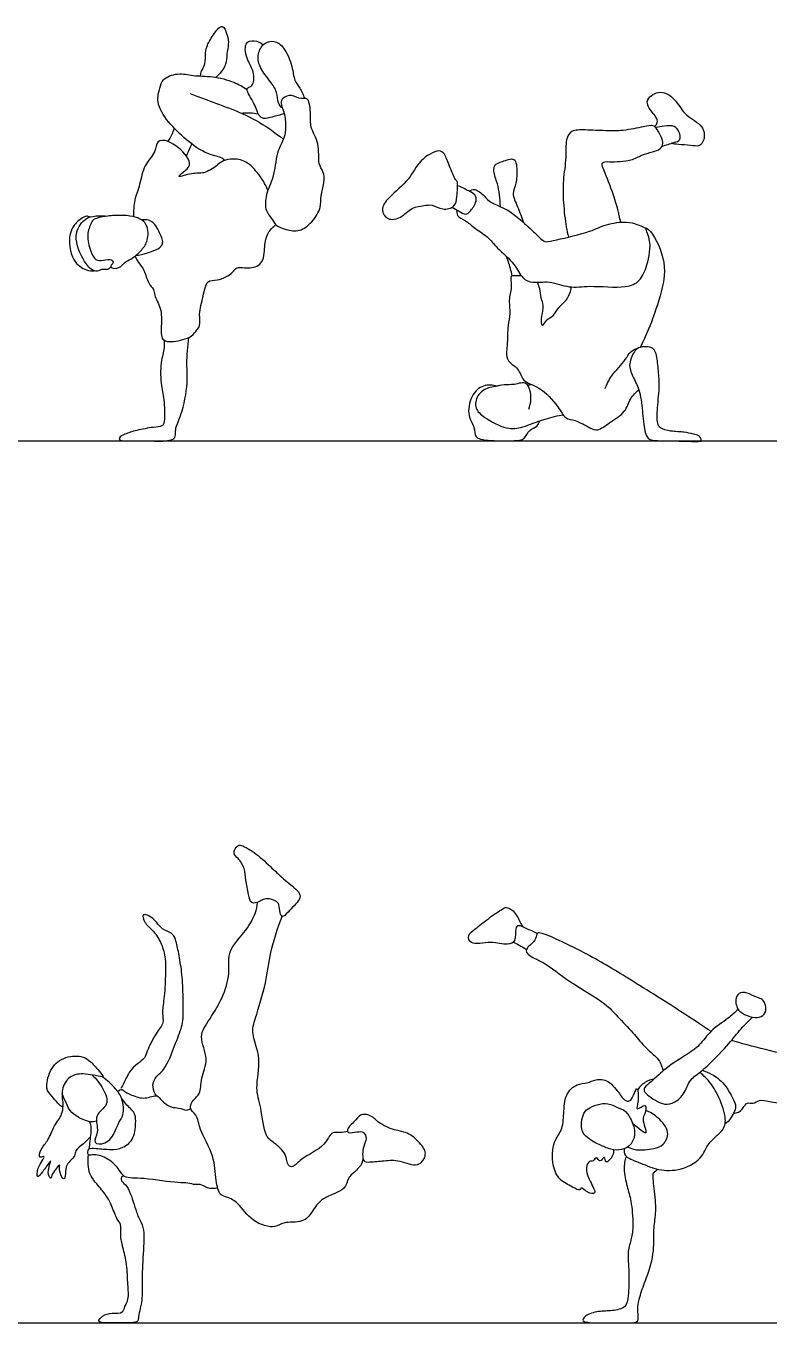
# Model space of a CAD drawing. Header units: millimetres. Extents: x 71.6 to 121.6, y 1.1 to 34.5.
# Drawn here: x 96.643 to 99.267, y 10.924 to 15.507 of the extents above; entities that cross this region are included whole.
import ezdxf

# ---------------------------------------------------------------- set-up
doc = ezdxf.new("R2010")
doc.units = ezdxf.units.MM

msp = doc.modelspace()

# ---------------------------------------------------------------- linework, layer by layer
for p, q in [((89.5772, 14.0402), (104.2076, 14.0402)), ((89.5772, 10.9244), (104.9122, 10.9244))]:
    msp.add_line(p, q)
for points, knots in [([(97.2596, 15.3297), (97.2603, 15.3357), (97.2616, 15.3484), (97.2782, 15.3717), (97.2759, 15.4127), (97.2819, 15.4391), (97.3057, 15.4789), (97.338, 15.5191), (97.3556, 15.4715), (97.3595, 15.4424), (97.3507, 15.4072), (97.3526, 15.3704), (97.3284, 15.3398), (97.3192, 15.3298), (97.3142, 15.3251)], [0, 0, 0, 0, 0.237958, 0.53278, 0.885875, 1.178012, 1.573686, 1.912815, 2.246861, 2.566925, 2.898246, 3.238574, 3.579005, 3.833496, 3.833496, 3.833496, 3.833496]), ([(97.5547, 15.1971), (97.5411, 15.1919), (97.5141, 15.1853), (97.4816, 15.1765), (97.4628, 15.1903), (97.4517, 15.2324), (97.4174, 15.2808), (97.43, 15.2908), (97.4481, 15.2974), (97.4496, 15.3483), (97.4243, 15.3809), (97.4095, 15.4481), (97.45, 15.4588), (97.4719, 15.4477), (97.4804, 15.4396)], [0, 0, 0, 0, 0.37201, 0.686509, 0.928515, 1.310051, 1.724589, 1.90558, 2.133643, 2.503555, 2.885605, 3.312099, 3.621959, 3.954998, 3.954998, 3.954998, 3.954998]), ([(97.5487, 15.2159), (97.543, 15.2215), (97.5307, 15.2343), (97.531, 15.2746), (97.5059, 15.3115), (97.4681, 15.3554), (97.4585, 15.4021), (97.477, 15.4453), (97.5207, 15.4584), (97.5571, 15.4299), (97.5852, 15.3641), (97.5883, 15.3145), (97.6119, 15.2878), (97.6221, 15.2626), (97.6268, 15.2501)], [0, 0, 0, 0, 0.275897, 0.619236, 0.994836, 1.421187, 1.800852, 2.167867, 2.515612, 2.878529, 3.354184, 3.745902, 4.071641, 4.428302, 4.428302, 4.428302, 4.428302]), ([(97.3439, 15.0311), (97.3416, 15.0338), (97.3372, 15.0425), (97.2788, 15.0516), (97.208, 15.1035), (97.1454, 15.1636), (97.0999, 15.2347), (97.1163, 15.2863), (97.1225, 15.3207), (97.1805, 15.3432), (97.2338, 15.3285), (97.3027, 15.3306), (97.3775, 15.3102), (97.4089, 15.2917), (97.4238, 15.2816)], [0, 0, 0, 0, 0.185971, 0.595132, 1.129119, 1.662954, 2.162712, 2.558434, 2.875538, 3.28926, 3.708249, 4.175224, 4.666865, 5.07964, 5.07964, 5.07964, 5.07964]), ([(97.2226, 15.2676), (97.2392, 15.2612), (97.2731, 15.2482), (97.365, 15.2153), (97.455, 15.1771), (97.5212, 15.1315), (97.5516, 15.106)], [0, 0, 0, 0, 0.411404, 0.959695, 1.523772, 2.137596, 2.137596, 2.137596, 2.137596]), ([(97.5441, 15.234), (97.5437, 15.2408), (97.5493, 15.2534), (97.5814, 15.2666), (97.6128, 15.2446), (97.643, 15.2574), (97.65, 15.1885), (97.6443, 15.1473), (97.6825, 15.0915), (97.6719, 15.02), (97.6949, 14.9933), (97.6982, 14.9514), (97.6816, 14.9065), (97.6873, 14.8634), (97.6538, 14.813), (97.6118, 14.7778), (97.5614, 14.7861), (97.5227, 14.8006), (97.5104, 14.8292), (97.4861, 14.8535), (97.4881, 14.9148), (97.5205, 14.9701), (97.5251, 15.058), (97.5569, 15.1099), (97.5605, 15.1503), (97.5576, 15.1983), (97.5446, 15.2244), (97.5441, 15.234)], [0, 0, 0, 0, 0.241631, 0.551086, 0.88778, 1.149254, 1.570481, 1.947429, 2.39427, 2.858059, 3.177162, 3.529152, 3.91541, 4.278311, 4.706611, 5.112526, 5.502941, 5.855415, 6.15649, 6.475649, 6.894495, 7.349732, 7.872905, 8.304455, 8.6565, 9.047665, 9.388195, 9.388195, 9.388195, 9.388195]), ([(98.8624, 15.1512), (98.8661, 15.1538), (98.8734, 15.1611), (98.8732, 15.1833), (98.8405, 15.2137), (98.8311, 15.2489), (98.8853, 15.2865), (98.9436, 15.2421), (98.9689, 15.1876), (99.0368, 15.1581), (99.0413, 15.1054), (99.0206, 15.0779), (98.9903, 15.0865), (98.9466, 15.0864), (98.9299, 15.09), (98.9214, 15.0917)], [0, 0, 0, 0, 0.212394, 0.463484, 0.84441, 1.163225, 1.573259, 2.032845, 2.483842, 2.956859, 3.344945, 3.648591, 3.956729, 4.337543, 4.630166, 4.630166, 4.630166, 4.630166]), ([(97.403, 15.1986), (97.4136, 15.1998), (97.4349, 15.2004), (97.454, 15.1979), (97.4634, 15.1961)], [0, 0, 0, 0, 0.3170923, 0.6187774, 0.6187774, 0.6187774, 0.6187774]), ([(97.144, 15.0983), (97.1496, 15.1064), (97.1575, 15.1196), (97.1646, 15.1371), (97.1671, 15.1443)], [0, 0, 0, 0, 0.3057594, 0.5075963, 0.5075963, 0.5075963, 0.5075963]), ([(98.7442, 14.8133), (98.7414, 14.8208), (98.7368, 14.837), (98.7361, 14.8497), (98.7197, 14.9051), (98.6912, 14.9813), (98.6697, 15.0289), (98.7076, 15.0258), (98.7804, 15.0284), (98.8161, 15.0515), (98.8542, 15.0612), (98.8845, 15.0698), (98.8942, 15.0912), (98.8879, 15.1125), (98.8727, 15.1414), (98.8575, 15.158), (98.8215, 15.1499), (98.7506, 15.1349), (98.6905, 15.136), (98.62, 15.1391), (98.5682, 15.1403), (98.5472, 15.103), (98.5521, 15.0411), (98.5381, 14.9597), (98.5397, 14.8844), (98.5491, 14.7971), (98.5559, 14.7728), (98.5592, 14.7608)], [0, 0, 0, 0, 0.282726, 0.486316, 0.911581, 1.461668, 1.815085, 2.106948, 2.604962, 2.982558, 3.340975, 3.656389, 3.912349, 4.180709, 4.511076, 4.764402, 5.095946, 5.587979, 6.043534, 6.530564, 6.925994, 7.265268, 7.716922, 8.239435, 8.752091, 9.283291, 9.634471, 9.634471, 9.634471, 9.634471]), ([(98.8894, 15.0822), (98.9036, 15.0849), (98.9288, 15.0954), (98.9583, 15.1011), (98.95, 15.1343), (98.9343, 15.1558), (98.8966, 15.1532), (98.8769, 15.1501), (98.8669, 15.1472)], [0, 0, 0, 0, 0.379273, 0.659987, 0.961303, 1.249446, 1.587431, 1.909827, 1.909827, 1.909827, 1.909827]), ([(97.4974, 14.926), (97.4884, 14.9482), (97.4631, 14.9881), (97.4168, 15.0347), (97.3662, 15.0384), (97.3325, 15.0282), (97.3162, 15.0117), (97.2698, 14.9812), (97.233, 14.9904), (97.17, 14.9665), (97.2009, 14.9924), (97.2262, 15.013), (97.2135, 15.051), (97.1502, 15.1038), (97.1027, 15.104), (97.1017, 15.057), (97.057, 15.0151), (97.0468, 14.9465), (97.0242, 14.892), (97.0221, 14.8521), (97.0224, 14.8326)], [0, 0, 0, 0, 0.476024, 0.922879, 1.312652, 1.633285, 1.906336, 2.304705, 2.676825, 3.052532, 3.310254, 3.630413, 3.954743, 4.467246, 4.802145, 5.145155, 5.578344, 6.041298, 6.473807, 6.903063, 6.903063, 6.903063, 6.903063]), ([(97.2096, 15.0472), (97.2141, 15.0581), (97.2202, 15.0719), (97.2273, 15.086), (97.229, 15.0893)], [0, 0, 0, 0, 0.3352595, 0.4342453, 0.4342453, 0.4342453, 0.4342453]), ([(98.1663, 14.9535), (98.1685, 14.9441), (98.1649, 14.9025), (98.1606, 14.8668), (98.1132, 14.8532), (98.0783, 14.8779), (98.0476, 14.8709), (98.0031, 14.867), (97.9691, 14.8267), (97.9195, 14.8176), (97.8922, 14.8584), (97.9247, 14.9044), (98.0006, 14.963), (98.0274, 15.0316), (98.0996, 15.0736), (98.1235, 15.0534), (98.1373, 15.0128), (98.1585, 14.9628), (98.1651, 14.9582), (98.1663, 14.9535)], [0, 0, 0, 0, 0.404893, 0.74514, 1.111742, 1.475263, 1.789621, 2.163988, 2.577248, 2.956489, 3.30387, 3.710222, 4.272166, 4.77791, 5.265483, 5.542818, 5.929788, 6.346546, 6.546394, 6.546394, 6.546394, 6.546394]), ([(98.3186, 14.8681), (98.3174, 14.8951), (98.3114, 14.9478), (98.2919, 14.9898), (98.2976, 15.0192), (98.3248, 15.0261), (98.3746, 15.0485), (98.3772, 14.9862), (98.3738, 14.9418), (98.3571, 14.9141), (98.3812, 14.8656), (98.393, 14.8297), (98.4007, 14.8112)], [0, 0, 0, 0, 0.519286, 0.908253, 1.187124, 1.490551, 1.857431, 2.251815, 2.649743, 2.955167, 3.360894, 3.807187, 3.807187, 3.807187, 3.807187]), ([(98.1476, 14.866), (98.1557, 14.8613), (98.1717, 14.8543), (98.1964, 14.8357), (98.2133, 14.8535), (98.2367, 14.885), (98.2305, 14.9128), (98.2054, 14.9233), (98.1808, 14.937), (98.1673, 14.9422)], [0, 0, 0, 0, 0.305208, 0.598723, 0.858118, 1.217758, 1.497043, 1.786884, 2.166327, 2.166327, 2.166327, 2.166327]), ([(98.2083, 14.9226), (98.2141, 14.9259), (98.2287, 14.9346), (98.2631, 14.9055), (98.2846, 14.879), (98.3466, 14.8612), (98.4109, 14.8019), (98.4461, 14.7696), (98.4693, 14.7457), (98.4815, 14.743), (98.5204, 14.752), (98.6376, 14.7781), (98.6876, 14.8068), (98.7641, 14.8176), (98.7988, 14.8061), (98.8218, 14.7974), (98.8322, 14.792)], [0, 0, 0, 0, 0.258164, 0.622343, 0.960987, 1.413634, 1.954548, 2.362938, 2.678727, 2.862314, 3.215583, 3.846391, 4.30523, 4.792931, 5.141959, 5.483757, 5.483757, 5.483757, 5.483757]), ([(98.165, 14.8568), (98.1641, 14.8503), (98.1625, 14.8337), (98.1978, 14.819), (98.2242, 14.7931), (98.2754, 14.7629), (98.3059, 14.7202), (98.3706, 14.6686), (98.3923, 14.6139), (98.4338, 14.5961), (98.4926, 14.6083), (98.5636, 14.5778), (98.6332, 14.5917), (98.7584, 14.5774), (98.8129, 14.6031), (98.8391, 14.6625), (98.8545, 14.7465), (98.8235, 14.8014), (98.8582, 14.777), (98.9098, 14.6663), (98.8855, 14.5545), (98.8446, 14.4375), (98.8174, 14.3823), (98.8133, 14.3742), (98.8115, 14.3707)], [0, 0, 0, 0, 0.25492, 0.587865, 0.947288, 1.380931, 1.803983, 2.323955, 2.75652, 3.116398, 3.555283, 4.045082, 4.537521, 5.177965, 5.602924, 6.053158, 6.601134, 6.971322, 7.230322, 7.857796, 8.484894, 9.134643, 9.56801, 9.764404, 9.764404, 9.764404, 9.764404]), ([(96.8687, 14.8312), (96.8648, 14.8329), (96.8552, 14.8379), (96.8224, 14.8159), (96.7895, 14.7736), (96.8005, 14.6759), (96.8546, 14.6414), (96.8748, 14.6411), (96.8841, 14.6416)], [0, 0, 0, 0, 0.200873, 0.532346, 0.941965, 1.477363, 1.904433, 2.201164, 2.201164, 2.201164, 2.201164]), ([(96.9428, 14.6556), (96.9399, 14.6519), (96.9332, 14.6433), (96.9102, 14.648), (96.8988, 14.6393), (96.8763, 14.6409), (96.8458, 14.6738), (96.805, 14.7648), (96.8462, 14.8243), (96.8778, 14.8351), (96.9126, 14.8376), (96.9291, 14.8342)], [0, 0, 0, 0, 0.210705, 0.468147, 0.674751, 0.916482, 1.286447, 1.835968, 2.27933, 2.598987, 2.998035, 2.998035, 2.998035, 2.998035]), ([(97.0373, 14.8283), (97.0494, 14.8236), (97.0761, 14.8057), (97.0748, 14.7479), (97.0539, 14.7156), (97.0154, 14.6806), (96.9913, 14.6746), (96.9801, 14.6543), (96.951, 14.6462), (96.9375, 14.6593), (96.9538, 14.6682), (96.9459, 14.6849), (96.9156, 14.6788), (96.8865, 14.6759), (96.8701, 14.7128), (96.8547, 14.7669), (96.8728, 14.8093), (96.8818, 14.8265), (96.9272, 14.8348), (96.9751, 14.8385), (97.011, 14.8357), (97.0317, 14.8304), (97.0373, 14.8283)], [0, 0, 0, 0, 0.343088, 0.763196, 1.115478, 1.514279, 1.785583, 2.046466, 2.34267, 2.535862, 2.739837, 2.931699, 3.234365, 3.521521, 3.855321, 4.282557, 4.652424, 4.886528, 5.246684, 5.665727, 6.08773, 6.243851, 6.243851, 6.243851, 6.243851]), ([(97.028, 14.6932), (97.0316, 14.6856), (97.0388, 14.6697), (97.0635, 14.6445), (97.0717, 14.5974), (97.0963, 14.577), (97.0948, 14.5535), (97.1229, 14.5077), (97.1214, 14.4488), (97.1176, 14.3928), (97.1657, 14.3888), (97.2284, 14.405), (97.2456, 14.4327), (97.2604, 14.4479), (97.2519, 14.4915), (97.2693, 14.5484), (97.2793, 14.6116), (97.3196, 14.6036), (97.376, 14.6323), (97.3842, 14.6588), (97.4358, 14.646), (97.4857, 14.6683), (97.4846, 14.7359), (97.495, 14.7757), (97.5147, 14.7965), (97.5255, 14.8042)], [0, 0, 0, 0, 0.281433, 0.61212, 0.996908, 1.297837, 1.554513, 1.954454, 2.399274, 2.780853, 3.129558, 3.582191, 3.891442, 4.132523, 4.487132, 4.939832, 5.350944, 5.675191, 6.11214, 6.375135, 6.756125, 7.143886, 7.58534, 7.948216, 8.302882, 8.302882, 8.302882, 8.302882]), ([(97.0306, 14.6953), (97.0445, 14.6972), (97.069, 14.7037), (97.1352, 14.726), (97.1181, 14.77), (97.0932, 14.8214), (97.0632, 14.8224), (97.0506, 14.8216)], [0, 0, 0, 0, 0.365558, 0.792443, 1.13595, 1.551239, 1.897294, 1.897294, 1.897294, 1.897294]), ([(98.3601, 14.6235), (98.357, 14.6403), (98.3472, 14.6733), (98.3406, 14.6876), (98.3373, 14.6947)], [0, 0, 0, 0, 0.4124955, 0.6922771, 0.6922771, 0.6922771, 0.6922771]), ([(98.392, 14.6239), (98.3851, 14.6243), (98.3725, 14.6225), (98.3496, 14.6262), (98.3612, 14.5849), (98.3458, 14.5442), (98.3545, 14.4898), (98.3428, 14.4483), (98.3441, 14.3785), (98.3341, 14.3239), (98.3851, 14.2985), (98.3952, 14.2474), (98.4595, 14.2336), (98.5223, 14.1647), (98.5458, 14.117), (98.5833, 14.1157), (98.6339, 14.0861), (98.6628, 14.0737), (98.7059, 14.1074), (98.7616, 14.1398), (98.7744, 14.1912), (98.7963, 14.2115), (98.807, 14.2209)], [0, 0, 0, 0, 0.262704, 0.486744, 0.81487, 1.205926, 1.621578, 2.001576, 2.484657, 2.890436, 3.290169, 3.675555, 4.120526, 4.678385, 5.078921, 5.413388, 5.852861, 6.157297, 6.565952, 7.028515, 7.432862, 7.809133, 7.809133, 7.809133, 7.809133]), ([(98.4484, 14.6009), (98.4514, 14.5936), (98.4575, 14.5789), (98.4599, 14.5456), (98.4718, 14.5191), (98.4628, 14.4821), (98.4611, 14.4548), (98.4686, 14.4448), (98.4809, 14.4719), (98.5077, 14.4803), (98.5223, 14.5141), (98.5576, 14.5397), (98.5668, 14.5697), (98.5695, 14.5844)], [0, 0, 0, 0, 0.279839, 0.608183, 0.915423, 1.271302, 1.572213, 1.713674, 1.990957, 2.294788, 2.631047, 3.007183, 3.392721, 3.392721, 3.392721, 3.392721]), ([(97.1299, 14.3966), (97.1309, 14.3876), (97.1335, 14.3678), (97.1156, 14.316), (97.1195, 14.2331), (97.1329, 14.183), (97.1333, 14.1036), (97.1232, 14.0916), (97.0896, 14.0887), (97.0339, 14.0785), (96.9932, 14.0659), (96.9704, 14.054), (96.9734, 14.0393), (97.014, 14.0416), (97.0844, 14.0402), (97.1556, 14.0388), (97.1731, 14.0562), (97.1679, 14.0846), (97.1946, 14.1346), (97.2166, 14.2458), (97.2085, 14.3118), (97.214, 14.3752), (97.2176, 14.4058)], [0, 0, 0, 0, 0.293765, 0.706309, 1.211686, 1.643186, 2.126563, 2.323568, 2.636225, 3.067902, 3.444572, 3.725497, 3.885508, 4.216336, 4.714735, 5.181363, 5.424917, 5.701075, 6.122362, 6.717157, 7.18586, 7.726474, 7.726474, 7.726474, 7.726474]), ([(98.6882, 14.2253), (98.6946, 14.2408), (98.7068, 14.271), (98.7621, 14.3253), (98.774, 14.3561), (98.7964, 14.3665), (98.8069, 14.3692)], [0, 0, 0, 0, 0.408644, 0.907203, 1.235319, 1.564336, 1.564336, 1.564336, 1.564336]), ([(99.0268, 14.04), (99.0185, 14.0375), (98.9572, 14.041), (98.8679, 14.0399), (98.8376, 14.0466), (98.8257, 14.0786), (98.8203, 14.1478), (98.811, 14.2211), (98.7856, 14.2674), (98.7673, 14.312), (98.7928, 14.3615), (98.8098, 14.3724), (98.8531, 14.3762), (98.8719, 14.3479), (98.875, 14.2931), (98.8826, 14.2382), (98.872, 14.1596), (98.8708, 14.1035), (98.8825, 14.0835), (98.9203, 14.0733), (98.9688, 14.0727), (98.9969, 14.0648), (99.0288, 14.0589), (99.0268, 14.04)], [0, 0, 0, 0, 0.483103, 1.070252, 1.374995, 1.696501, 2.200173, 2.718447, 3.149658, 3.555294, 3.978167, 4.248224, 4.616668, 4.940161, 5.376176, 5.828508, 6.367315, 6.807868, 7.070857, 7.434575, 7.850481, 8.19488, 8.542622, 8.542622, 8.542622, 8.542622]), ([(98.3065, 14.2337), (98.2912, 14.2383), (98.2557, 14.2409), (98.2121, 14.2014), (98.1996, 14.1281), (98.2289, 14.0911), (98.2276, 14.0546), (98.2493, 14.0451), (98.2879, 14.0405), (98.3655, 14.041), (98.4053, 14.0433), (98.4182, 14.0819), (98.4494, 14.0896), (98.4543, 14.1041), (98.4562, 14.1104)], [0, 0, 0, 0, 0.391055, 0.807724, 1.276905, 1.658839, 1.976829, 2.221068, 2.577157, 3.082506, 3.422513, 3.754992, 4.058965, 4.310672, 4.310672, 4.310672, 4.310672]), ([(98.4183, 14.153), (98.4231, 14.1645), (98.4295, 14.1863), (98.4185, 14.2572), (98.3665, 14.2365), (98.332, 14.2408), (98.3003, 14.2313), (98.2751, 14.2305), (98.2326, 14.204), (98.2265, 14.1525), (98.2629, 14.1214), (98.3395, 14.079), (98.398, 14.0875), (98.4655, 14.1157), (98.5223, 14.1305), (98.5402, 14.132)], [0, 0, 0, 0, 0.345742, 0.766508, 1.134096, 1.476577, 1.791932, 2.076124, 2.459857, 2.833726, 3.214604, 3.739827, 4.170898, 4.661967, 5.029389, 5.029389, 5.029389, 5.029389]), ([(98.4142, 14.2383), (98.4166, 14.2382), (98.4193, 14.2379), (98.4248, 14.2395), (98.4268, 14.2403)], [0, 0, 0, 0, 0.1539454, 0.2332868, 0.2332868, 0.2332868, 0.2332868]), ([(97.548, 12.3607), (97.553, 12.3591), (97.5697, 12.3784), (97.6111, 12.4177), (97.6127, 12.4454), (97.5617, 12.4845), (97.5176, 12.5248), (97.4666, 12.5757), (97.4115, 12.6102), (97.3894, 12.6153), (97.3706, 12.5825), (97.3942, 12.5659), (97.4169, 12.5302), (97.4175, 12.4884), (97.4292, 12.441), (97.4348, 12.402), (97.467, 12.4113), (97.4794, 12.421), (97.5031, 12.425), (97.5393, 12.4105), (97.5366, 12.382), (97.5434, 12.3621), (97.548, 12.3607)], [0, 0, 0, 0, 0.288884, 0.729139, 0.997284, 1.437939, 1.893825, 2.387606, 2.844872, 3.089759, 3.393779, 3.678178, 4.04407, 4.414706, 4.82551, 5.14655, 5.433713, 5.666147, 5.940543, 6.272611, 6.572395, 6.839721, 6.839721, 6.839721, 6.839721]), ([(97.8333, 11.5043), (97.8314, 11.4957), (97.8269, 11.4784), (97.7951, 11.4505), (97.7787, 11.4362), (97.7728, 11.3888), (97.6858, 11.3708), (97.6537, 11.3159), (97.6224, 11.2759), (97.5506, 11.2839), (97.524, 11.2552), (97.4374, 11.2795), (97.3966, 11.3474), (97.3563, 11.3695), (97.3255, 11.3729), (97.3114, 11.4323), (97.3104, 11.5152), (97.2547, 11.604), (97.2493, 11.6597), (97.2159, 11.6811), (97.2332, 11.7146), (97.2612, 11.7324), (97.2587, 11.7921), (97.2924, 11.8562), (97.2484, 11.9368), (97.2938, 11.9989), (97.3432, 12.0808), (97.365, 12.1683), (97.351, 12.238), (97.422, 12.3097), (97.4544, 12.3689), (97.4592, 12.3969), (97.4605, 12.4101)], [0, 0, 0, 0, 0.293814, 0.658109, 0.924215, 1.280939, 1.794611, 2.246757, 2.637529, 3.095919, 3.433288, 3.940913, 4.454104, 4.829251, 5.118434, 5.533596, 6.067367, 6.649813, 7.068389, 7.387798, 7.701263, 8.019441, 8.441811, 8.921482, 9.431378, 9.908719, 10.475142, 11.013048, 11.475737, 12.035179, 12.50701, 12.867732, 12.867732, 12.867732, 12.867732]), ([(98.4484, 12.3004), (98.4357, 12.3067), (98.4108, 12.3159), (98.383, 12.332), (98.3676, 12.3176), (98.3759, 12.2714), (98.3411, 12.2568), (98.2856, 12.2758), (98.2124, 12.2551), (98.2002, 12.2964), (98.2322, 12.3171), (98.2743, 12.3532), (98.3253, 12.3868), (98.3392, 12.3942), (98.3672, 12.3824), (98.3868, 12.3429), (98.3946, 12.3288), (98.3972, 12.3237)], [0, 0, 0, 0, 0.381666, 0.693241, 0.91806, 1.293755, 1.603596, 2.058431, 2.538497, 2.838777, 3.175379, 3.629628, 4.081365, 4.298553, 4.598285, 4.99997, 5.214546, 5.214546, 5.214546, 5.214546]), ([(97.1034, 11.7265), (97.0969, 11.7354), (97.088, 11.7568), (97.096, 11.7923), (97.1363, 11.8168), (97.1705, 11.9119), (97.1965, 11.9757), (97.1981, 12.0103), (97.1981, 12.0865), (97.1943, 12.1643), (97.1825, 12.2273), (97.1732, 12.278), (97.1582, 12.305), (97.1203, 12.3126), (97.0975, 12.354), (97.0491, 12.3761), (97.0618, 12.3345), (97.0909, 12.3133), (97.1208, 12.2695), (97.1364, 12.2168), (97.136, 12.15), (97.1314, 12.0705), (97.1223, 12.0187), (97.1316, 11.9835), (97.1, 11.9469), (97.0699, 11.8856), (97.0642, 11.8594), (97.035, 11.839), (97.0091, 11.8163), (96.9886, 11.7726), (96.9816, 11.7592), (96.9784, 11.7523)], [0, 0, 0, 0, 0.329151, 0.651849, 1.030798, 1.607735, 2.081865, 2.411925, 2.906084, 3.421552, 3.883023, 4.290379, 4.591006, 4.924737, 5.329852, 5.669659, 5.961201, 6.317653, 6.727778, 7.148823, 7.618756, 8.135106, 8.548017, 8.869773, 9.260872, 9.735135, 10.027486, 10.353116, 10.697971, 11.089212, 11.363156, 11.363156, 11.363156, 11.363156]), ([(97.7791, 11.6004), (97.7704, 11.5987), (97.7538, 11.5941), (97.7174, 11.6019), (97.7022, 11.5462), (97.6143, 11.5086), (97.5883, 11.4726), (97.5649, 11.4795), (97.5639, 11.5238), (97.5193, 11.5616), (97.4844, 11.5827), (97.4748, 11.6878), (97.4497, 11.7529), (97.4775, 11.8573), (97.4364, 11.9454), (97.4534, 12.0024), (97.4937, 12.1293), (97.5029, 12.2328), (97.5316, 12.3193), (97.548, 12.3607)], [0, 0, 0, 0, 0.294696, 0.604033, 0.999686, 1.560228, 1.924014, 2.146163, 2.506216, 2.934749, 3.291027, 3.856896, 4.346905, 4.926794, 5.471185, 5.905049, 6.555734, 7.154181, 7.815688, 7.815688, 7.815688, 7.815688]), ([(99.0616, 11.9542), (99.0583, 11.9563), (99.0326, 11.9733), (98.9502, 12.029), (98.7568, 12.1501), (98.6196, 12.2323), (98.4596, 12.3087), (98.4444, 12.2985), (98.4448, 12.2722), (98.4024, 12.2464), (98.4174, 12.2206), (98.4765, 12.1985), (98.5619, 12.1269), (98.6888, 12.0566), (98.7301, 12.0076), (98.7878, 11.9501), (98.8227, 11.9031), (98.8623, 11.8697), (98.8812, 11.8511), (98.8906, 11.8265), (98.8923, 11.8142)], [10.553161, 10.553161, 10.553161, 10.553161, 10.648912, 11.278353, 12.159286, 12.955884, 13.692276, 13.877689, 14.158613, 14.542006, 14.800334, 15.248767, 15.882438, 16.581905, 17.053473, 17.571511, 18.028527, 18.439406, 18.740284, 19.097177, 19.097177, 19.097177, 19.097177]), ([(98.3643, 12.2698), (98.371, 12.2665), (98.3843, 12.2596), (98.4017, 12.2492), (98.4102, 12.2437)], [0, 0, 0, 0, 0.276638, 0.5989922, 0.5989922, 0.5989922, 0.5989922]), ([(99.2087, 12.0049), (99.1961, 12.0072), (99.1725, 12.0166), (99.157, 12.0311), (99.1506, 12.0465), (99.1473, 12.0732), (99.1653, 12.0963), (99.1989, 12.0878), (99.2291, 12.0709), (99.2493, 12.0682), (99.2615, 12.0255), (99.2404, 12.0035), (99.2201, 12.0028), (99.2087, 12.0049)], [0, 0, 0, 0, 0.362105, 0.624378, 0.85822, 1.155153, 1.441513, 1.770939, 2.11656, 2.366679, 2.725082, 3.022822, 3.346651, 3.346651, 3.346651, 3.346651]), ([(99.1579, 12.032), (99.1457, 12.021), (99.122, 11.9982), (99.0592, 11.9593), (99.0236, 11.903), (98.9688, 11.8683), (98.8943, 11.8197), (98.855, 11.7781), (98.825, 11.7573), (98.8247, 11.7363), (98.8805, 11.6987), (98.916, 11.6946), (98.9547, 11.7144), (98.9734, 11.7474), (98.9833, 11.7733), (98.9955, 11.791), (99.0417, 11.8219), (99.1202, 11.903), (99.1606, 11.9563), (99.193, 11.9894), (99.2087, 12.0049)], [-5.028638, -5.028638, -5.028638, -5.028638, -4.619051, -4.122072, -3.651007, -3.180799, -2.62825, -2.178311, -1.845506, -1.617706, -1.152441, -0.801411, -0.433791, 0, 0, 0.314837, 0.748717, 1.370749, 1.858554, 2.334616, 2.334616, 2.334616, 2.334616]), ([(99.1417, 11.6656), (99.1475, 11.6656), (99.1601, 11.6676), (99.1753, 11.682), (99.189, 11.7061), (99.2115, 11.6965), (99.2331, 11.7149), (99.2706, 11.7052), (99.3364, 11.6962), (99.422, 11.7024), (99.529, 11.7051), (99.5959, 11.6984), (99.7051, 11.6939), (99.7732, 11.6968), (99.8012, 11.6839), (99.8467, 11.6873), (99.8422, 11.7148), (99.845, 11.768), (99.8373, 11.784), (99.7957, 11.782), (99.7208, 11.7913), (99.6591, 11.8109), (99.5655, 11.8112), (99.4046, 11.8546), (99.199, 11.9023), (99.1343, 11.9225)], [0, 0, 0, 0, 0.24506, 0.513617, 0.79985, 1.05653, 1.344385, 1.694071, 2.167481, 2.719547, 3.317419, 3.806851, 4.419139, 4.895422, 5.22305, 5.574334, 5.852536, 6.282534, 6.498451, 6.852376, 7.366767, 7.83571, 8.375924, 9.178097, 10.052657, 10.052657, 10.052657, 10.052657]), ([(96.9151, 11.7929), (96.9158, 11.7962), (96.8938, 11.8236), (96.8666, 11.8526), (96.8375, 11.87), (96.771, 11.8655), (96.725, 11.8202), (96.7103, 11.7501), (96.733, 11.7283), (96.7736, 11.6775), (96.7737, 11.7037), (96.7646, 11.7498), (96.7948, 11.7971), (96.8437, 11.8089), (96.8923, 11.7968), (96.9151, 11.7929)], [0, 0, 0, 0, 0.34093, 0.734471, 1.068961, 1.531811, 2.005188, 2.474631, 2.823579, 3.244906, 3.448437, 3.860476, 4.281858, 4.697826, 5.162777, 5.162777, 5.162777, 5.162777]), ([(96.8754, 11.8003), (96.8917, 11.7872), (96.9156, 11.7549), (96.941, 11.6927), (96.8787, 11.66), (96.9046, 11.6002), (96.8735, 11.5573), (96.9293, 11.5526), (96.9602, 11.6016), (96.969, 11.6332), (96.9904, 11.6582), (96.9852, 11.7201), (96.9584, 11.7531), (96.9307, 11.7814), (96.9148, 11.7924)], [0, 0, 0, 0, 0.453741, 0.880441, 1.296846, 1.728111, 2.074368, 2.41134, 2.839584, 3.16705, 3.484111, 3.915929, 4.293308, 4.729857, 4.729857, 4.729857, 4.729857]), ([(98.7172, 11.5359), (98.7177, 11.5289), (98.7193, 11.5171), (98.6872, 11.4783), (98.6881, 11.5216), (98.6691, 11.4849), (98.6581, 11.517), (98.6472, 11.4925), (98.6309, 11.499), (98.6176, 11.4693), (98.6315, 11.4279), (98.6633, 11.3766), (98.6251, 11.3829), (98.6009, 11.4078), (98.6005, 11.3882), (98.5697, 11.4074), (98.5247, 11.4283), (98.4995, 11.4812), (98.5028, 11.5664), (98.5379, 11.6033), (98.5428, 11.6643), (98.5441, 11.731), (98.5866, 11.7701), (98.6256, 11.77), (98.656, 11.7865), (98.7016, 11.7852), (98.7387, 11.7342), (98.7483, 11.7198), (98.7654, 11.7037), (98.7875, 11.7151), (98.8004, 11.7738), (98.8096, 11.7089), (98.7924, 11.6679), (98.8376, 11.7068), (98.8294, 11.6584), (98.8154, 11.6484), (98.8439, 11.5786), (98.8057, 11.6135), (98.793, 11.6218), (98.7858, 11.6285)], [0, 0, 0, 0, 0.266773, 0.597255, 0.838933, 1.095939, 1.332748, 1.564813, 1.775905, 2.064936, 2.473957, 2.86321, 3.151226, 3.462343, 3.621645, 3.927746, 4.347638, 4.785025, 5.310573, 5.716714, 6.164737, 6.640118, 7.057722, 7.412359, 7.74892, 8.126992, 8.576355, 8.83069, 9.085738, 9.359133, 9.707751, 10.091848, 10.402486, 10.713488, 11.025006, 11.293097, 11.700174, 12.002726, 12.320259, 12.320259, 12.320259, 12.320259]), ([(98.7556, 11.5397), (98.7553, 11.5318), (98.754, 11.5107), (98.8091, 11.4913), (98.8682, 11.4646), (98.9459, 11.4583), (99.0323, 11.5003), (99.0476, 11.5619), (99.1057, 11.5998), (99.1185, 11.6464), (99.0924, 11.7214), (99.0575, 11.7791), (99.0379, 11.7952), (99.0225, 11.81)], [0, 0, 0, 0, 0.284986, 0.705542, 1.185676, 1.69818, 2.246769, 2.699233, 3.16626, 3.551979, 4.069768, 4.550517, 4.90011, 4.90011, 4.90011, 4.90011]), ([(98.8598, 11.7845), (98.8515, 11.7846), (98.8246, 11.7742), (98.8079, 11.7564), (98.8027, 11.7462)], [0, 0, 0, 0, 0.2918942, 0.6335435, 0.6335435, 0.6335435, 0.6335435]), ([(99.0312, 11.817), (99.0431, 11.8133), (99.0675, 11.8027), (99.1119, 11.7721), (99.1531, 11.6948), (99.1464, 11.6725), (99.1266, 11.6376), (99.1114, 11.6264)], [0, 0, 0, 0, 0.35685, 0.79471, 1.323702, 1.602352, 2.042156, 2.042156, 2.042156, 2.042156]), ([(96.892, 11.6365), (96.8841, 11.635), (96.8679, 11.6296), (96.7987, 11.6634), (96.7878, 11.6986), (96.7749, 11.7222), (96.7702, 11.7342)], [0, 0, 0, 0, 0.281576, 0.76229, 1.110824, 1.467369, 1.467369, 1.467369, 1.467369]), ([(96.967, 11.7418), (96.979, 11.753), (96.9862, 11.7435), (97.017, 11.7281), (97.0619, 11.7122), (97.1084, 11.734), (97.119, 11.7083), (97.1562, 11.6834), (97.1809, 11.6861), (97.2109, 11.6727), (97.2203, 11.6791), (97.2244, 11.6816)], [7.645748, 7.645748, 7.645748, 7.645748, 7.854023, 8.224318, 8.66354, 9.071553, 9.364987, 9.772451, 10.091474, 10.433792, 10.672437, 10.672437, 10.672437, 10.672437]), ([(96.87, 11.5809), (96.8618, 11.573), (96.8477, 11.5572), (96.8143, 11.5345), (96.819, 11.512), (96.7814, 11.4845), (96.7833, 11.4542), (96.7782, 11.4196), (96.7566, 11.4648), (96.7672, 11.4928), (96.7339, 11.4525), (96.7312, 11.4286), (96.7142, 11.4574), (96.7392, 11.512), (96.7135, 11.4749), (96.6943, 11.4484), (96.6813, 11.4359), (96.68, 11.4724), (96.719, 11.5211), (96.6855, 11.5025), (96.6961, 11.5437), (96.7235, 11.5687), (96.7402, 11.6215), (96.7725, 11.6592), (96.7732, 11.6813), (96.7732, 11.6914)], [0, 0, 0, 0, 0.33435, 0.679277, 0.928671, 1.293694, 1.621851, 1.86858, 2.215163, 2.442661, 2.801036, 3.033933, 3.306847, 3.672326, 3.952138, 4.313393, 4.487392, 4.797938, 5.185795, 5.395625, 5.695425, 6.061954, 6.484213, 6.882859, 7.197474, 7.197474, 7.197474, 7.197474]), ([(97.3199, 11.4008), (97.3081, 11.3986), (97.2836, 11.3971), (97.2583, 11.4169), (97.2406, 11.4106), (97.2126, 11.4212), (97.1769, 11.4167), (97.0622, 11.4382), (96.9883, 11.4338), (96.974, 11.4664), (96.9337, 11.5072), (96.8871, 11.5219), (96.8611, 11.5141), (96.8615, 11.53), (96.8635, 11.5429), (96.8939, 11.5407), (96.9418, 11.5357), (96.9869, 11.54), (97.0277, 11.5759), (97.0311, 11.6364), (97.0292, 11.6677), (96.9994, 11.6921), (96.9853, 11.7108), (96.981, 11.7165)], [0, 0, 0, 0, 0.343847, 0.651783, 0.886282, 1.182147, 1.52588, 2.15234, 2.628018, 2.938481, 3.370314, 3.77296, 4.030465, 4.222706, 4.406517, 4.696745, 5.104354, 5.485353, 5.889035, 6.32518, 6.637499, 7.016654, 7.212498, 7.212498, 7.212498, 7.212498]), ([(98.632, 11.5744), (98.654, 11.5593), (98.6631, 11.5564), (98.7166, 11.5321), (98.754, 11.5366), (98.7839, 11.5546), (98.7981, 11.5999), (98.7791, 11.6473), (98.757, 11.6788), (98.7352, 11.6814), (98.7074, 11.6996), (98.6696, 11.7003), (98.6341, 11.6853), (98.608, 11.6689), (98.5979, 11.5985), (98.6241, 11.5798), (98.632, 11.5744)], [0, 0, 0, 0, 0.775691, 1.2114, 1.573124, 1.901804, 2.28624, 2.705508, 3.05484, 3.316874, 3.645682, 4.0021, 4.360802, 4.671873, 5.129982, 5.40531, 5.40531, 5.40531, 5.40531]), ([(97.8576, 11.4928), (97.848, 11.4921), (97.8286, 11.4912), (97.8326, 11.5499), (97.8485, 11.5728), (97.8369, 11.6019), (97.8118, 11.5998), (97.781, 11.593), (97.774, 11.6111), (97.8104, 11.6415), (97.8213, 11.6612), (97.8585, 11.663), (97.8876, 11.6291), (97.9436, 11.6039), (97.9971, 11.5978), (98.0376, 11.5564), (98.0626, 11.5209), (98.0268, 11.4681), (97.9629, 11.5024), (97.9094, 11.4977), (97.8719, 11.4939), (97.8576, 11.4928)], [0, 0, 0, 0, 0.269961, 0.670861, 0.982235, 1.26033, 1.538147, 1.84631, 2.038496, 2.421246, 2.696075, 3.008859, 3.385902, 3.831673, 4.249974, 4.678008, 5.036086, 5.421544, 5.874933, 6.303589, 6.710271, 6.710271, 6.710271, 6.710271]), ([(98.7682, 11.5461), (98.7775, 11.5416), (98.7967, 11.5323), (98.8608, 11.5387), (98.8958, 11.5509), (98.9203, 11.5998), (98.8757, 11.6515), (98.8473, 11.6689), (98.8314, 11.6752)], [0, 0, 0, 0, 0.326232, 0.786709, 1.142548, 1.53046, 1.987912, 2.406912, 2.406912, 2.406912, 2.406912]), ([(96.8666, 11.6352), (96.8689, 11.6302), (96.8754, 11.6207), (96.8677, 11.565), (96.8665, 11.5485), (96.8654, 11.5393)], [0, 0, 0, 0, 0.2307688, 0.6482224, 0.9501049, 0.9501049, 0.9501049, 0.9501049]), ([(96.9877, 11.4443), (96.9762, 11.4399), (96.9792, 11.4222), (97.0047, 11.4096), (97.0276, 11.332), (97.0405, 11.2931), (97.0625, 11.261), (97.0564, 11.1652), (97.0514, 11.0716), (97.0545, 11.0069), (97.0443, 10.9686), (97.0395, 10.9423), (97.0386, 10.9251), (96.9967, 10.9241), (96.9454, 10.9248), (96.8882, 10.9237), (96.915, 10.9528), (96.9455, 10.9606), (96.9874, 10.9567), (96.9911, 10.9836), (97.0077, 11.0089), (97.0017, 11.0614), (97.0006, 11.1303), (96.9851, 11.19), (96.9748, 11.2338), (96.9804, 11.2734), (96.9616, 11.2926), (96.9444, 11.3441), (96.9239, 11.3791), (96.8881, 11.4209), (96.8646, 11.4499), (96.8597, 11.4967), (96.8641, 11.5183)], [0, 0, 0, 0, 0.234763, 0.540149, 1.055271, 1.433608, 1.776631, 2.338211, 2.918352, 3.381054, 3.744429, 4.041895, 4.249084, 4.592608, 5.049405, 5.415929, 5.6929, 6.039382, 6.387399, 6.654932, 6.966877, 7.381847, 7.872072, 8.329376, 8.722066, 9.070776, 9.362219, 9.782915, 10.165552, 10.587606, 10.945857, 11.4185, 11.4185, 11.4185, 11.4185]), ([(98.7625, 11.5132), (98.7581, 11.4986), (98.7513, 11.4679), (98.7654, 11.4055), (98.7814, 11.3554), (98.7881, 11.2714), (98.7824, 11.2224), (98.7653, 11.1752), (98.7741, 11.1027), (98.7705, 11.0223), (98.7644, 10.9769), (98.7113, 10.9655), (98.6673, 10.9673), (98.6188, 10.9533), (98.6112, 10.9379), (98.6071, 10.9274), (98.6591, 10.9232), (98.7024, 10.925), (98.7702, 10.9237), (98.8109, 10.926), (98.7999, 10.9678), (98.8096, 11.017), (98.8311, 11.0752), (98.8639, 11.1666), (98.8569, 11.252), (98.8696, 11.3112), (98.864, 11.3843), (98.855, 11.4512), (98.8609, 11.4559), (98.8694, 11.4647), (98.8747, 11.4673)], [0, 0, 0, 0, 0.3964, 0.853446, 1.288424, 1.819425, 2.231308, 2.632297, 3.133924, 3.665542, 4.031835, 4.429642, 4.837321, 5.238679, 5.467934, 5.610169, 5.993996, 6.410943, 6.89685, 7.220831, 7.55729, 7.972412, 8.435311, 9.011488, 9.548941, 9.997073, 10.516273, 10.97465, 11.119858, 11.364765, 11.364765, 11.364765, 11.364765])]:
    msp.add_open_spline(points, degree=3, knots=knots)

doc.saveas('drawing.dxf')
